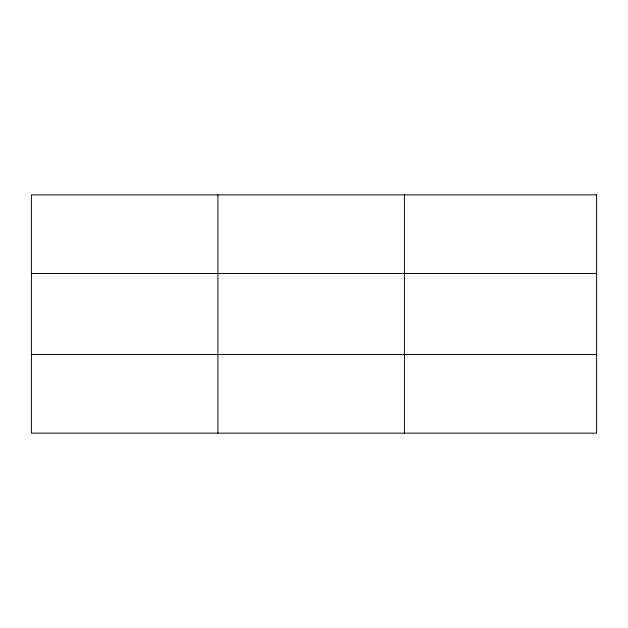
<?xml version="1.0" encoding="UTF-8"?>
<svg xmlns="http://www.w3.org/2000/svg" width="628" height="628" viewBox="0 0 628 628"><rect width="100%" height="100%" fill="white"/><g stroke="black" fill="none" stroke-linecap="round" stroke-linejoin="round"><path stroke-width="0.94" d="M217.916 194.861L217.916 433.139M404.432 194.861L404.432 433.139M31.4 273.494L596.6 273.494M31.4 354.506L596.6 354.506M596.6 194.861L596.6 433.139L31.4 433.139L31.4 194.861L596.6 194.861"/></g></svg>
